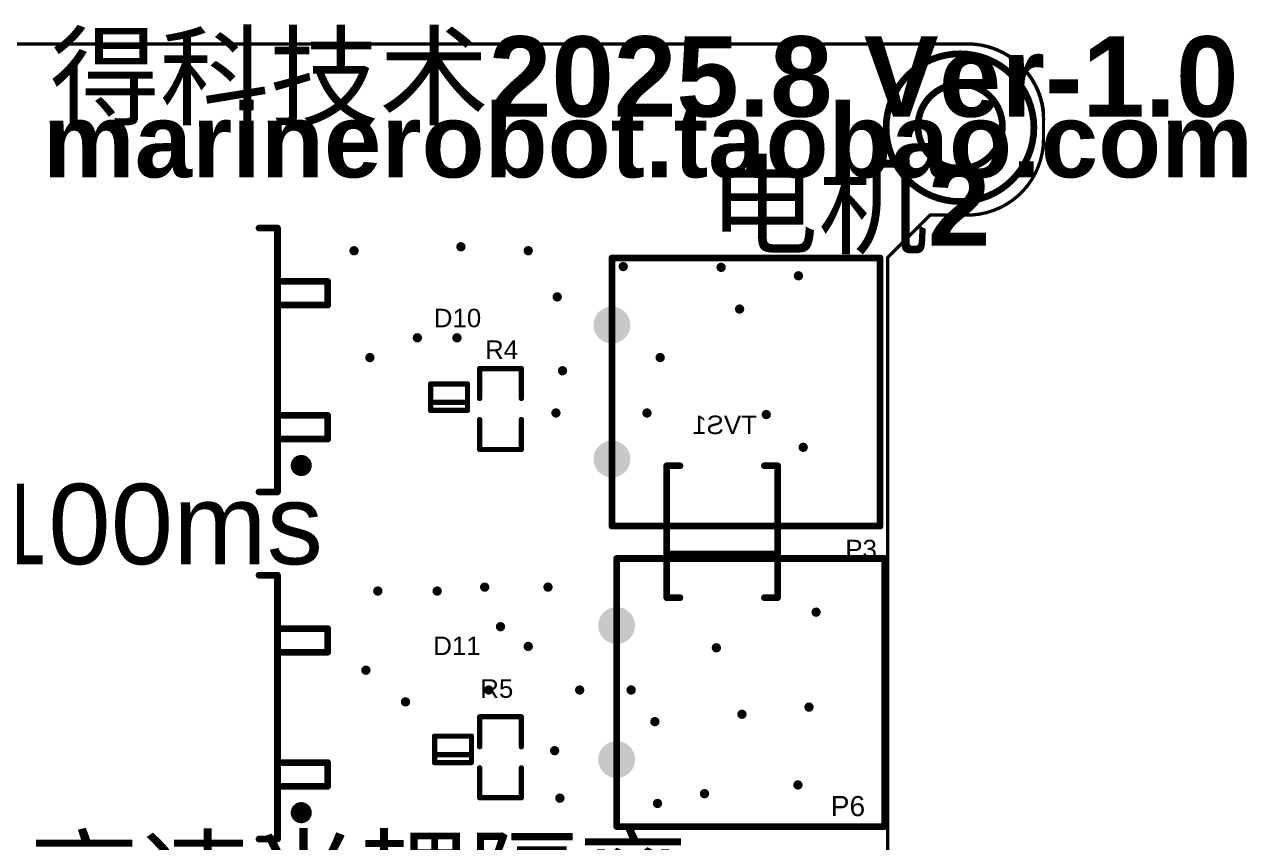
# Model space of a CAD drawing. Header units: inches. Extents: x -6 to 109, y -11 to 64.
# Drawn here: x 62.51 to 108.82, y 32.62 to 63.63 of the extents above; entities that cross this region are included whole.
import ezdxf

# ---------------------------------------------------------------- set-up
doc = ezdxf.new("R2010")
doc.units = ezdxf.units.IN
for name, color, linetype in [('BottomOverlay', 54, 'Continuous'), ('Mechanical1', 6, 'Continuous'), ('PadHoleLayer', 156, 'Continuous'), ('TopOverlay', 2, 'Continuous'), ('ViaHoleLayer', 16, 'Continuous')]:
    doc.layers.add(name, color=color, linetype=linetype)
doc.styles.add('Arial', font='', dxfattribs={"height": 0.2})
doc.styles.add('Arial_Bold', font='', dxfattribs={"height": 0.2})
doc.styles.get('Arial').set_extended_font_data('Arial')
doc.styles.get('Arial_Bold').set_extended_font_data('Arial', bold=True)

# ---------------------------------------------------------------- blocks, each defined once
blk = doc.blocks.new('POWER_2P_3_96_2')
at = {"layer": 'PadHoleLayer'}
h = blk.add_hatch(color=156, dxfattribs=at)
edge = h.paths.add_edge_path()
edge.add_arc((4.7498, 2.2352), 0.7, 0, 360)
h = blk.add_hatch(color=156, dxfattribs=at)
edge = h.paths.add_edge_path()
edge.add_arc((4.7498, -2.8448), 0.7, 0, 360)
at = {"layer": 'TopOverlay', "const_width": 0.254}
for points in [[(4.7498, 4.7752), (-5.4102, 4.7752)], [(-5.4102, 4.7752), (-5.4102, -5.3848)], [(4.7498, 4.7752), (4.7498, -5.3848)], [(4.7498, -5.3848), (-5.4102, -5.3848)]]:
    blk.add_lwpolyline(points, dxfattribs=at)
at = {"layer": 'TopOverlay', "const_width": 0.127}
for points in [[(-5.4737, 4.7752, 1), (-5.3467, 4.7752, 1)], [(-5.4737, 4.7752, 1), (-5.3467, 4.7752, 1)], [(4.6863, 4.7752, 1), (4.8133, 4.7752, 1)], [(4.6863, 4.7752, 1), (4.8133, 4.7752, 1)], [(-5.4737, -5.3848, 1), (-5.3467, -5.3848, 1)], [(-5.4737, -5.3848, 1), (-5.3467, -5.3848, 1)], [(4.6863, -5.3848, 1), (4.8133, -5.3848, 1)], [(4.6863, -5.3848, 1), (4.8133, -5.3848, 1)]]:
    blk.add_lwpolyline(points, format="xyb", close=True, dxfattribs=at)
blk = doc.blocks.new('LC_SMBF_S1_B_13')
at = {"layer": 'BottomOverlay', "const_width": 0.254}
for points in [[(-2.5, 2.1), (-2.5, 1.6)], [(-2.5, 2.1), (2.5, 2.1)], [(-0.85, 2.1), (-0.85, -2.1)], [(2.5, 2.1), (2.5, 1.6)], [(-2.5, -1.6), (-2.5, -2.1)], [(2.5, -1.6), (2.5, -2.1)], [(-2.5, -2.1), (2.5, -2.1)]]:
    blk.add_lwpolyline(points, dxfattribs=at)
at = {"layer": 'BottomOverlay', "const_width": 0.127}
for points in [[(-2.564, 2.1, 1), (-2.437, 2.1, 1)], [(-2.564, 2.1, 1), (-2.437, 2.1, 1)], [(-0.914, 2.1, 1), (-0.787, 2.1, 1)], [(2.437, 2.1, 1), (2.564, 2.1, 1)], [(2.437, 2.1, 1), (2.564, 2.1, 1)], [(-2.564, 1.6, 1), (-2.437, 1.6, 1)], [(2.437, 1.6, 1), (2.564, 1.6, 1)], [(-2.564, -1.6, 1), (-2.437, -1.6, 1)], [(2.437, -1.6, 1), (2.564, -1.6, 1)], [(-2.564, -2.1, 1), (-2.437, -2.1, 1)], [(-2.564, -2.1, 1), (-2.437, -2.1, 1)], [(-0.914, -2.1, 1), (-0.787, -2.1, 1)], [(2.437, -2.1, 1), (2.564, -2.1, 1)], [(2.437, -2.1, 1), (2.564, -2.1, 1)]]:
    blk.add_lwpolyline(points, format="xyb", close=True, dxfattribs=at)
blk = doc.blocks.new('LC_0603_R_35')
at = {"layer": 'TopOverlay', "const_width": 0.2}
for points in [[(-1.535, 0.79), (-0.4, 0.79)], [(-1.535, 0.79), (-1.535, -0.79)], [(0.4, 0.79), (1.535, 0.79)], [(1.535, 0.79), (1.535, -0.79)], [(-1.535, -0.79), (-0.4, -0.79)], [(0.4, -0.79), (1.535, -0.79)]]:
    blk.add_lwpolyline(points, dxfattribs=at)
at = {"layer": 'TopOverlay', "const_width": 0.1}
for points in [[(-1.585, 0.79, 1), (-1.485, 0.79, 1)], [(-1.585, 0.79, 1), (-1.485, 0.79, 1)], [(-0.45, 0.79, 1), (-0.35, 0.79, 1)], [(0.35, 0.79, 1), (0.45, 0.79, 1)], [(1.485, 0.79, 1), (1.585, 0.79, 1)], [(1.485, 0.79, 1), (1.585, 0.79, 1)], [(-1.585, -0.79, 1), (-1.485, -0.79, 1)], [(-1.585, -0.79, 1), (-1.485, -0.79, 1)], [(-0.45, -0.79, 1), (-0.35, -0.79, 1)], [(0.35, -0.79, 1), (0.45, -0.79, 1)], [(1.485, -0.79, 1), (1.585, -0.79, 1)], [(1.485, -0.79, 1), (1.585, -0.79, 1)]]:
    blk.add_lwpolyline(points, format="xyb", close=True, dxfattribs=at)
blk = doc.blocks.new('LC_0603_R_36')
at = {"layer": 'TopOverlay', "const_width": 0.2}
for points in [[(-1.535, 0.79), (-0.4, 0.79)], [(-1.535, 0.79), (-1.535, -0.79)], [(0.4, 0.79), (1.535, 0.79)], [(1.535, 0.79), (1.535, -0.79)], [(-1.535, -0.79), (-0.4, -0.79)], [(0.4, -0.79), (1.535, -0.79)]]:
    blk.add_lwpolyline(points, dxfattribs=at)
at = {"layer": 'TopOverlay', "const_width": 0.1}
for points in [[(-1.585, 0.79, 1), (-1.485, 0.79, 1)], [(-1.585, 0.79, 1), (-1.485, 0.79, 1)], [(-0.45, 0.79, 1), (-0.35, 0.79, 1)], [(0.35, 0.79, 1), (0.45, 0.79, 1)], [(1.485, 0.79, 1), (1.585, 0.79, 1)], [(1.485, 0.79, 1), (1.585, 0.79, 1)], [(-1.585, -0.79, 1), (-1.485, -0.79, 1)], [(-1.585, -0.79, 1), (-1.485, -0.79, 1)], [(-0.45, -0.79, 1), (-0.35, -0.79, 1)], [(0.35, -0.79, 1), (0.45, -0.79, 1)], [(1.485, -0.79, 1), (1.585, -0.79, 1)], [(1.485, -0.79, 1), (1.585, -0.79, 1)]]:
    blk.add_lwpolyline(points, format="xyb", close=True, dxfattribs=at)
blk = doc.blocks.new('LC_TO_263_2_46')
at = {"layer": 'TopOverlay', "const_width": 0.254}
for points in [[(-4.6, 5), (-3.9, 5)], [(-3.9, -5), (-3.9, 5)], [(-3.9, 2.98), (-2, 2.98)], [(-2, 2.08), (-2, 2.98)], [(-3.9, 2.08), (-2, 2.08)], [(-3.9, -2.1), (-2, -2.1)], [(-2, -3), (-2, -2.1)], [(-3.9, -3), (-2, -3)], [(-4.6, -5), (-3.9, -5)]]:
    blk.add_lwpolyline(points, dxfattribs=at)
at = {"layer": 'TopOverlay'}
for points, const_width in [([(-4.664, 5, 1), (-4.537, 5, 1)], 0.127), ([(-3.963, 5, 1), (-3.836, 5, 1)], 0.127), ([(-3.963, 5, 1), (-3.836, 5, 1)], 0.127), ([(-3.963, 2.98, 1), (-3.836, 2.98, 1)], 0.127), ([(-2.064, 2.98, 1), (-1.937, 2.98, 1)], 0.127), ([(-2.064, 2.98, 1), (-1.937, 2.98, 1)], 0.127), ([(-3.963, 2.08, 1), (-3.836, 2.08, 1)], 0.127), ([(-2.064, 2.08, 1), (-1.937, 2.08, 1)], 0.127), ([(-2.064, 2.08, 1), (-1.937, 2.08, 1)], 0.127), ([(-3.963, -2.1, 1), (-3.836, -2.1, 1)], 0.127), ([(-2.064, -2.1, 1), (-1.937, -2.1, 1)], 0.127), ([(-2.064, -2.1, 1), (-1.937, -2.1, 1)], 0.127), ([(-3.963, -3, 1), (-3.836, -3, 1)], 0.127), ([(-2.064, -3, 1), (-1.937, -3, 1)], 0.127), ([(-2.064, -3, 1), (-1.937, -3, 1)], 0.127), ([(-2.8, -4, 1), (-3.2, -4, 1)], 0.4), ([(-3.3, -4, 1), (-3.1, -4, 1)], 0.2), ([(-2.9, -4, 1), (-2.7, -4, 1)], 0.2), ([(-4.664, -5, 1), (-4.537, -5, 1)], 0.127), ([(-3.963, -5, 1), (-3.836, -5, 1)], 0.127), ([(-3.963, -5, 1), (-3.836, -5, 1)], 0.127)]:
    blk.add_lwpolyline(points, format="xyb", close=True, dxfattribs=dict(at, const_width=const_width))
blk = doc.blocks.new('LC_TO_263_2_47')
at = {"layer": 'TopOverlay', "const_width": 0.254}
for points in [[(-4.6, 5), (-3.9, 5)], [(-3.9, -5), (-3.9, 5)], [(-3.9, 2.98), (-2, 2.98)], [(-2, 2.08), (-2, 2.98)], [(-3.9, 2.08), (-2, 2.08)], [(-3.9, -2.1), (-2, -2.1)], [(-2, -3), (-2, -2.1)], [(-3.9, -3), (-2, -3)], [(-4.6, -5), (-3.9, -5)]]:
    blk.add_lwpolyline(points, dxfattribs=at)
at = {"layer": 'TopOverlay'}
for points, const_width in [([(-4.664, 5, 1), (-4.537, 5, 1)], 0.127), ([(-3.963, 5, 1), (-3.836, 5, 1)], 0.127), ([(-3.963, 5, 1), (-3.836, 5, 1)], 0.127), ([(-3.963, 2.98, 1), (-3.836, 2.98, 1)], 0.127), ([(-2.064, 2.98, 1), (-1.937, 2.98, 1)], 0.127), ([(-2.064, 2.98, 1), (-1.937, 2.98, 1)], 0.127), ([(-3.963, 2.08, 1), (-3.836, 2.08, 1)], 0.127), ([(-2.064, 2.08, 1), (-1.937, 2.08, 1)], 0.127), ([(-2.064, 2.08, 1), (-1.937, 2.08, 1)], 0.127), ([(-3.963, -2.1, 1), (-3.836, -2.1, 1)], 0.127), ([(-2.064, -2.1, 1), (-1.937, -2.1, 1)], 0.127), ([(-2.064, -2.1, 1), (-1.937, -2.1, 1)], 0.127), ([(-3.963, -3, 1), (-3.836, -3, 1)], 0.127), ([(-2.064, -3, 1), (-1.937, -3, 1)], 0.127), ([(-2.064, -3, 1), (-1.937, -3, 1)], 0.127), ([(-2.8, -4, 1), (-3.2, -4, 1)], 0.4), ([(-3.3, -4, 1), (-3.1, -4, 1)], 0.2), ([(-2.9, -4, 1), (-2.7, -4, 1)], 0.2), ([(-4.664, -5, 1), (-4.537, -5, 1)], 0.127), ([(-3.963, -5, 1), (-3.836, -5, 1)], 0.127), ([(-3.963, -5, 1), (-3.836, -5, 1)], 0.127)]:
    blk.add_lwpolyline(points, format="xyb", close=True, dxfattribs=dict(at, const_width=const_width))
blk = doc.blocks.new('POWER_2P_3_96_50')
at = {"layer": 'PadHoleLayer'}
h = blk.add_hatch(color=156, dxfattribs=at)
edge = h.paths.add_edge_path()
edge.add_arc((4.7498, 2.2352), 0.7, 0, 360)
h = blk.add_hatch(color=156, dxfattribs=at)
edge = h.paths.add_edge_path()
edge.add_arc((4.7498, -2.8448), 0.7, 0, 360)
at = {"layer": 'TopOverlay', "const_width": 0.254}
for points in [[(-5.4102, 4.7752), (-5.4102, -5.3848)], [(4.7498, 4.7752), (-5.4102, 4.7752)], [(4.7498, 4.7752), (4.7498, -5.3848)], [(4.7498, -5.3848), (-5.4102, -5.3848)]]:
    blk.add_lwpolyline(points, dxfattribs=at)
at = {"layer": 'TopOverlay', "const_width": 0.127}
for points in [[(-5.4737, 4.7752, 1), (-5.3467, 4.7752, 1)], [(-5.4737, 4.7752, 1), (-5.3467, 4.7752, 1)], [(4.6863, 4.7752, 1), (4.8133, 4.7752, 1)], [(4.6863, 4.7752, 1), (4.8133, 4.7752, 1)], [(-5.4737, -5.3848, 1), (-5.3467, -5.3848, 1)], [(-5.4737, -5.3848, 1), (-5.3467, -5.3848, 1)], [(4.6863, -5.3848, 1), (4.8133, -5.3848, 1)], [(4.6863, -5.3848, 1), (4.8133, -5.3848, 1)]]:
    blk.add_lwpolyline(points, format="xyb", close=True, dxfattribs=at)
blk = doc.blocks.new('LC_SOD_123_70')
at = {"layer": 'TopOverlay', "const_width": 0.2}
for points in [[(-0.5, 0.7), (0.5, 0.7)], [(-0.5, 0.7), (-0.5, -0.7)], [(-0.2, 0.7), (-0.2, -0.7)], [(0.5, 0.7), (0.5, -0.7)], [(-0.5, -0.7), (0.5, -0.7)]]:
    blk.add_lwpolyline(points, dxfattribs=at)
at = {"layer": 'TopOverlay', "const_width": 0.1}
for points in [[(-0.55, 0.7, 1), (-0.45, 0.7, 1)], [(-0.55, 0.7, 1), (-0.45, 0.7, 1)], [(-0.25, 0.7, 1), (-0.15, 0.7, 1)], [(0.45, 0.7, 1), (0.55, 0.7, 1)], [(0.45, 0.7, 1), (0.55, 0.7, 1)], [(-0.55, -0.7, 1), (-0.45, -0.7, 1)], [(-0.55, -0.7, 1), (-0.45, -0.7, 1)], [(-0.25, -0.7, 1), (-0.15, -0.7, 1)], [(0.45, -0.7, 1), (0.55, -0.7, 1)], [(0.45, -0.7, 1), (0.55, -0.7, 1)]]:
    blk.add_lwpolyline(points, format="xyb", close=True, dxfattribs=at)
blk = doc.blocks.new('LC_SOD_123_71')
at = {"layer": 'TopOverlay', "const_width": 0.2}
for points in [[(-0.5, 0.7), (0.5, 0.7)], [(-0.5, 0.7), (-0.5, -0.7)], [(-0.2, 0.7), (-0.2, -0.7)], [(0.5, 0.7), (0.5, -0.7)], [(-0.5, -0.7), (0.5, -0.7)]]:
    blk.add_lwpolyline(points, dxfattribs=at)
at = {"layer": 'TopOverlay', "const_width": 0.1}
for points in [[(-0.55, 0.7, 1), (-0.45, 0.7, 1)], [(-0.55, 0.7, 1), (-0.45, 0.7, 1)], [(-0.25, 0.7, 1), (-0.15, 0.7, 1)], [(0.45, 0.7, 1), (0.55, 0.7, 1)], [(0.45, 0.7, 1), (0.55, 0.7, 1)], [(-0.55, -0.7, 1), (-0.45, -0.7, 1)], [(-0.55, -0.7, 1), (-0.45, -0.7, 1)], [(-0.25, -0.7, 1), (-0.15, -0.7, 1)], [(0.45, -0.7, 1), (0.55, -0.7, 1)], [(0.45, -0.7, 1), (0.55, -0.7, 1)]]:
    blk.add_lwpolyline(points, format="xyb", close=True, dxfattribs=at)

msp = doc.modelspace()

# ---------------------------------------------------------------- hatches: boundary and pattern name
at = {"layer": 'ViaHoleLayer'}
h = msp.add_hatch(color=16, dxfattribs=at)
edge = h.paths.add_edge_path()
edge.add_arc((75, 55.05), 0.178, 0, 360)
h = msp.add_hatch(color=16, dxfattribs=at)
edge = h.paths.add_edge_path()
edge.add_arc((79.05, 55.2), 0.178, 0, 360)
h = msp.add_hatch(color=16, dxfattribs=at)
edge = h.paths.add_edge_path()
edge.add_arc((81.6, 55.05), 0.178, 0, 360)
h = msp.add_hatch(color=16, dxfattribs=at)
edge = h.paths.add_edge_path()
edge.add_arc((85.2, 54.45), 0.178, 0, 360)
h = msp.add_hatch(color=16, dxfattribs=at)
edge = h.paths.add_edge_path()
edge.add_arc((88.91, 54.42), 0.178, 0, 360)
h = msp.add_hatch(color=16, dxfattribs=at)
edge = h.paths.add_edge_path()
edge.add_arc((91.84, 54.1), 0.178, 0, 360)
h = msp.add_hatch(color=16, dxfattribs=at)
edge = h.paths.add_edge_path()
edge.add_arc((82.7, 53.3), 0.178, 0, 360)
h = msp.add_hatch(color=16, dxfattribs=at)
edge = h.paths.add_edge_path()
edge.add_arc((89.61, 52.84), 0.178, 0, 360)
h = msp.add_hatch(color=16, dxfattribs=at)
edge = h.paths.add_edge_path()
edge.add_arc((77.4, 51.75), 0.178, 0, 360)
h = msp.add_hatch(color=16, dxfattribs=at)
edge = h.paths.add_edge_path()
edge.add_arc((78.9, 51.75), 0.178, 0, 360)
h = msp.add_hatch(color=16, dxfattribs=at)
edge = h.paths.add_edge_path()
edge.add_arc((75.6, 51), 0.178, 0, 360)
h = msp.add_hatch(color=16, dxfattribs=at)
edge = h.paths.add_edge_path()
edge.add_arc((86.6, 51), 0.178, 0, 360)
h = msp.add_hatch(color=16, dxfattribs=at)
edge = h.paths.add_edge_path()
edge.add_arc((82.9, 50.5), 0.178, 0, 360)
h = msp.add_hatch(color=16, dxfattribs=at)
edge = h.paths.add_edge_path()
edge.add_arc((82.65, 48.9), 0.178, 0, 360)
h = msp.add_hatch(color=16, dxfattribs=at)
edge = h.paths.add_edge_path()
edge.add_arc((86.1, 48.9), 0.178, 0, 360)
h = msp.add_hatch(color=16, dxfattribs=at)
edge = h.paths.add_edge_path()
edge.add_arc((90.62, 48.84), 0.178, 0, 360)
h = msp.add_hatch(color=16, dxfattribs=at)
edge = h.paths.add_edge_path()
edge.add_arc((92.02, 47.6), 0.178, 0, 360)
h = msp.add_hatch(color=16, dxfattribs=at)
edge = h.paths.add_edge_path()
edge.add_arc((75.9, 42.15), 0.178, 0, 360)
h = msp.add_hatch(color=16, dxfattribs=at)
edge = h.paths.add_edge_path()
edge.add_arc((78.15, 42.15), 0.178, 0, 360)
h = msp.add_hatch(color=16, dxfattribs=at)
edge = h.paths.add_edge_path()
edge.add_arc((79.95, 42.3), 0.178, 0, 360)
h = msp.add_hatch(color=16, dxfattribs=at)
edge = h.paths.add_edge_path()
edge.add_arc((82.35, 42.3), 0.178, 0, 360)
h = msp.add_hatch(color=16, dxfattribs=at)
edge = h.paths.add_edge_path()
edge.add_arc((92.51, 41.35), 0.178, 0, 360)
h = msp.add_hatch(color=16, dxfattribs=at)
edge = h.paths.add_edge_path()
edge.add_arc((80.55, 40.8), 0.178, 0, 360)
h = msp.add_hatch(color=16, dxfattribs=at)
edge = h.paths.add_edge_path()
edge.add_arc((81.6, 40.05), 0.178, 0, 360)
h = msp.add_hatch(color=16, dxfattribs=at)
edge = h.paths.add_edge_path()
edge.add_arc((88.73, 40), 0.178, 0, 360)
h = msp.add_hatch(color=16, dxfattribs=at)
edge = h.paths.add_edge_path()
edge.add_arc((75.45, 39.15), 0.178, 0, 360)
h = msp.add_hatch(color=16, dxfattribs=at)
edge = h.paths.add_edge_path()
edge.add_arc((80.1, 38.4), 0.178, 0, 360)
h = msp.add_hatch(color=16, dxfattribs=at)
edge = h.paths.add_edge_path()
edge.add_arc((83.55, 38.4), 0.178, 0, 360)
h = msp.add_hatch(color=16, dxfattribs=at)
edge = h.paths.add_edge_path()
edge.add_arc((85.5, 38.4), 0.178, 0, 360)
h = msp.add_hatch(color=16, dxfattribs=at)
edge = h.paths.add_edge_path()
edge.add_arc((76.95, 37.95), 0.178, 0, 360)
h = msp.add_hatch(color=16, dxfattribs=at)
edge = h.paths.add_edge_path()
edge.add_arc((89.7, 37.48), 0.178, 0, 360)
h = msp.add_hatch(color=16, dxfattribs=at)
edge = h.paths.add_edge_path()
edge.add_arc((92.24, 37.75), 0.178, 0, 360)
h = msp.add_hatch(color=16, dxfattribs=at)
edge = h.paths.add_edge_path()
edge.add_arc((86.4, 37.2), 0.178, 0, 360)
h = msp.add_hatch(color=16, dxfattribs=at)
edge = h.paths.add_edge_path()
edge.add_arc((82.6, 36.1), 0.178, 0, 360)
h = msp.add_hatch(color=16, dxfattribs=at)
edge = h.paths.add_edge_path()
edge.add_arc((91.82, 34.8), 0.178, 0, 360)
h = msp.add_hatch(color=16, dxfattribs=at)
edge = h.paths.add_edge_path()
edge.add_arc((82.8, 34.3), 0.178, 0, 360)
h = msp.add_hatch(color=16, dxfattribs=at)
edge = h.paths.add_edge_path()
edge.add_arc((86.5, 34.1), 0.178, 0, 360)
h = msp.add_hatch(color=16, dxfattribs=at)
edge = h.paths.add_edge_path()
edge.add_arc((88.28, 34.47), 0.178, 0, 360)

# ---------------------------------------------------------------- linework, layer by layer
at = {"layer": 'Mechanical1', "const_width": 0.124}
for points in [[(-2.805, 62.89), (98.21, 62.89)], [(101.126, 59.296), (101.126, 60.331)], [(95.225, 54.801), (96.825, 56.401)], [(96.825, 56.401), (98.125, 56.401)], [(95.225, 17.201), (95.225, 54.801)]]:
    msp.add_lwpolyline(points, dxfattribs=at)
for points in [[(98.165, 62.889, -0.421873), (101.13, 60)], [(98.256, 62.891, -0.378944), (101.124, 60.352)], [(101.126, 59.29, -0.421873), (98.161, 56.401)]]:
    msp.add_lwpolyline(points, format="xyb", dxfattribs=at)
at = {"layer": 'Mechanical1'}
for points, const_width in [([(98.134, 62.889, 1), (98.196, 62.889, 1)], 0.062), ([(98.179, 62.89, 1), (98.241, 62.89, 1)], 0.062), ([(98.225, 62.891, 1), (98.287, 62.891, 1)], 0.062), ([(99.568, 59.766, 1), (96.368, 59.766, 1)], 0.254), ([(101.093, 60.352, 1), (101.156, 60.352, 1)], 0.062), ([(101.095, 60.331, 1), (101.157, 60.331, 1)], 0.062), ([(96.304, 59.766, 1), (96.431, 59.766, 1)], 0.127), ([(99.504, 59.766, 1), (99.631, 59.766, 1)], 0.127), ([(101.099, 60, 1), (101.161, 60, 1)], 0.062), ([(101.095, 59.296, 1), (101.157, 59.296, 1)], 0.062), ([(101.095, 59.29, 1), (101.157, 59.29, 1)], 0.062), ([(96.794, 56.401, 1), (96.856, 56.401, 1)], 0.062), ([(96.794, 56.401, 1), (96.856, 56.401, 1)], 0.062), ([(98.094, 56.401, 1), (98.156, 56.401, 1)], 0.062), ([(98.13, 56.401, 1), (98.192, 56.401, 1)], 0.062), ([(95.194, 54.801, 1), (95.256, 54.801, 1)], 0.062), ([(95.194, 54.801, 1), (95.256, 54.801, 1)], 0.062)]:
    msp.add_lwpolyline(points, format="xyb", close=True, dxfattribs=dict(at, const_width=const_width))
at = {"layer": 'TopOverlay'}
for points, const_width in [([(100.762, 59.715, 1), (95.162, 59.715, 1)], 0.254), ([(95.099, 59.715, 1), (95.226, 59.715, 1)], 0.127), ([(100.699, 59.715, 1), (100.826, 59.715, 1)], 0.127)]:
    msp.add_lwpolyline(points, format="xyb", close=True, dxfattribs=dict(at, const_width=const_width))

# ---------------------------------------------------------------- block references
for name, p in [('LC_TO_263_2_46', (76, 50.909)), ('LC_TO_263_2_47', (76, 37.75))]:
    msp.add_blockref(name, p)
for name, p, rotation in [('POWER_2P_3_96_50', (89.523, 49.39), 180), ('LC_0603_R_36', (80.55, 49.05), 90), ('LC_SOD_123_71', (78.6, 49.5), 90), ('LC_SMBF_S1_B_13', (88.95, 44.4), 90), ('POWER_2P_3_96_2', (89.7, 38), 180), ('LC_0603_R_35', (80.55, 35.85), 90), ('LC_SOD_123_70', (78.75, 36.15), 90)]:
    msp.add_blockref(name, p, dxfattribs=dict(rotation=rotation))

# ---------------------------------------------------------------- texts
at = {"layer": 'BottomOverlay', "style": 'Arial', "text_generation_flag": 2}
msp.add_text('TVS1', height=0.7, dxfattribs=at).set_placement((90.266, 48.1))
at = {"layer": 'TopOverlay'}
for s, height, style, p in [('得科技术2025.8 Ver-1.0', 3.048, 'Arial_Bold', (63.48, 60.131)), ('marinerobot.taobao.com', 2.8, 'Arial_Bold', (63.21, 57.829)), ('电机2', 3.048, 'Arial_Bold', (88.43, 55.241)), ('D10', 0.7, 'Arial', (78.025, 52.15)), ('R4', 0.7, 'Arial', (79.967, 50.95)), ('瞬间翻转+0速100ms', 3.048, 'Arial', (35.402, 43.167)), ('P3', 0.7, 'Arial', (93.617, 43.393)), ('D11', 0.7, 'Arial', (78.003, 39.726)), ('R5', 0.7, 'Arial', (79.784, 38.102)), ('P6', 0.762, 'Arial', (93.065, 33.619))]:
    msp.add_text(s, height=height, dxfattribs=dict(at, style=style)).set_placement(p)
at = {"layer": 'TopOverlay', "style": 'Arial_Bold'}
msp.add_text('高速光耦隔离', height=3.048, rotation=360, dxfattribs=at).set_placement((62.702, 29.671))

doc.saveas('drawing.dxf')
